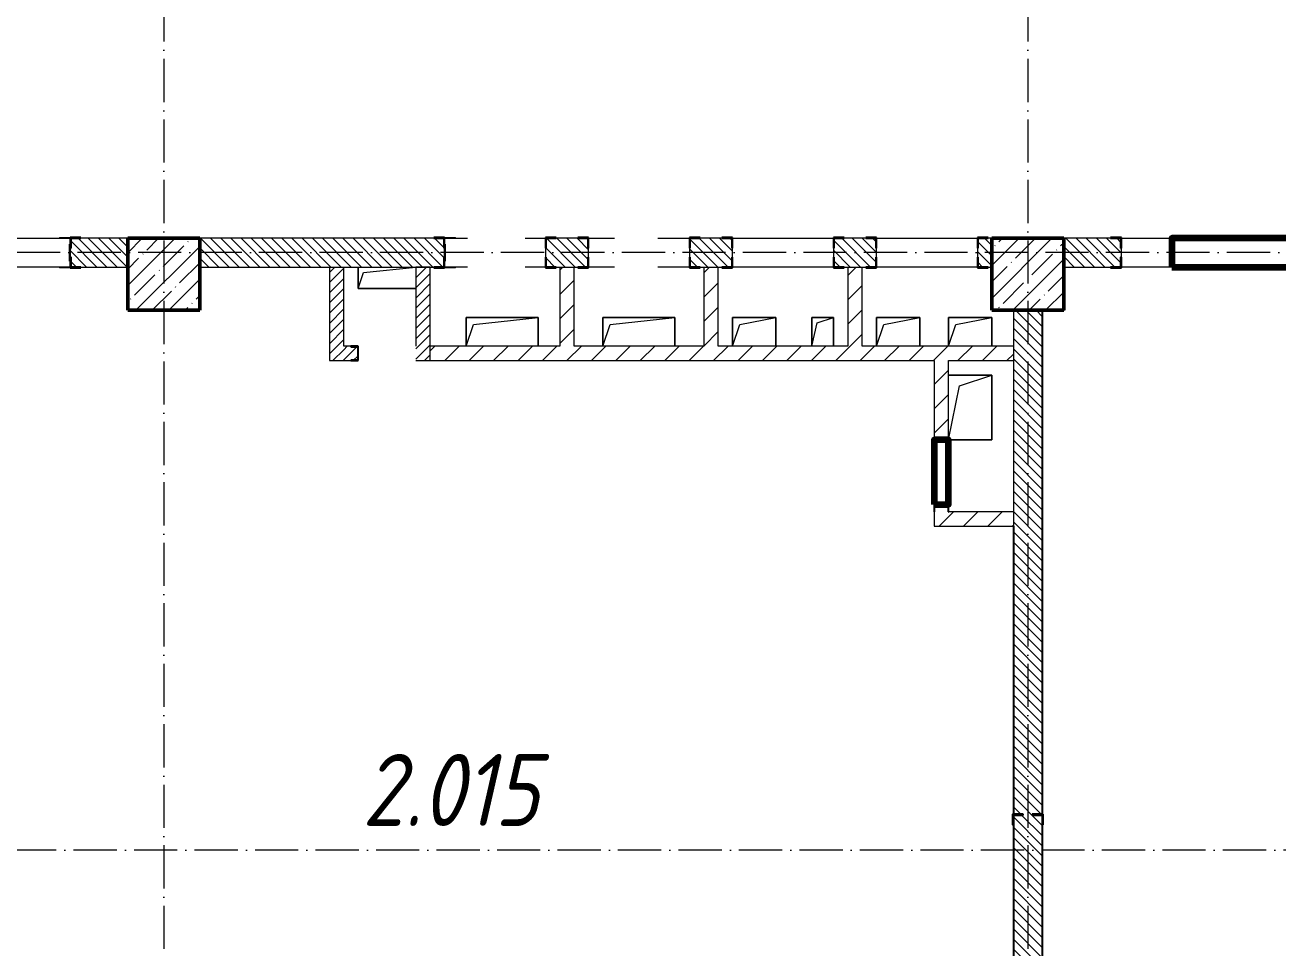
# Model space of a CAD drawing. Header units: millimetres. Extents: x -356862 to 418287, y 0 to 839748.
# Drawn here: x 31945 to 40646, y 517268 to 523678 of the extents above; entities that cross this region are included whole.
import ezdxf

# ---------------------------------------------------------------- set-up
doc = ezdxf.new("R2010")
doc.units = ezdxf.units.MM
doc.linetypes.add('50_200_ШТРИХ_1Т_ш5_п1_п1_', pattern=[700, 500, -100, 0, -100])
for name, color, linetype, lineweight in [('9.7) Заделка 956 шт', 6, 'Continuous', 158), ('A-FLOR-____-OTLN', 7, 'Continuous', 9), ('A-GENM-____-MCUT', 7, 'Continuous', 25), ('A-GENM-____-OTLN', 7, 'Continuous', 9), ('A-GENM-____-OTLN-1', 7, 'Continuous', 25), ('A-WALL-____-MCUT', 7, 'Continuous', 13), ('A-WALL-____-PATT-1', 7, 'Continuous', 9), ('A-WALL-FNSH-MCUT-1', 7, 'Continuous', 9), ('I-WALL-____-OTLN', 7, 'Continuous', 9), ('S-COLS-____-MCUT', 7, 'Continuous', 50), ('S-COLS-____-OTLN', 7, 'Continuous', 9), ('S-GRID-____-OTLN-1', 7, '50_200_ШТРИХ_1Т_ш5_п1_п1_', 9), ('Марки помещений', 7, 'Continuous', 9)]:
    doc.layers.add(name, color=color, linetype=linetype, lineweight=lineweight)
doc.styles.add('ISOCPEUR_I_2', font='isocpeui.ttf', dxfattribs={"width": 0.85, "height": 2.3})
pattern_1 = [(135, (-15591.663, 459015.94), (-35.35534, -35.35534), [])]
pattern_2 = [(45, (-15591.66, 459015.94), (-84.85281, 84.85281), [])]
pattern_3 = [(45, (-15591.663, 459015.94), (-35.35534, 35.35534), [])]

# ---------------------------------------------------------------- blocks, each defined once
blk = doc.blocks.new('BSC_Колонна _Прямоугольная - 500х500-V18-АР1_План отверстий 2 этажа в осях 1-64_Ю-ЯЯ')
at = {"layer": 'S-COLS-____-OTLN'}
h = blk.add_hatch(dxfattribs=at)
h.set_pattern_fill('FP_27', color=256, style=0, pattern_type=2)
h.set_pattern_definition([(45, (-54500, -62931.04), (-114.04925, 114.04925), []), (45, (-54385.95, -62931.04), (-114.04925, 114.04925), [201.613, -40.323, 3.353, -36.97])])
h.paths.add_polyline_path([(-250, -250), (250, -250), (250, 250), (-250, 250)], flags=0)
at = {"layer": 'S-COLS-____-MCUT'}
for p, q in [((250, 250), (-250, 250)), ((-250, 250), (-250, -250)), ((250, -250), (250, 250)), ((-250, -250), (250, -250))]:
    blk.add_line(p, q, dxfattribs=at)
blk = doc.blocks.new('BSC_Колонна _Прямоугольная - 500х500-V46-АР1_План отверстий 2 этажа в осях 1-64_Ю-ЯЯ')
at = {"layer": 'S-COLS-____-OTLN'}
h = blk.add_hatch(dxfattribs=at)
h.set_pattern_fill('FP_56', color=256, style=0, pattern_type=2)
h.set_pattern_definition([(45, (-48500, -62931.04), (-114.04925, 114.04925), []), (45, (-48385.95, -62931.04), (-114.04925, 114.04925), [201.613, -40.323, 3.353, -36.97])])
h.paths.add_polyline_path([(-250, -250), (250, -250), (250, 250), (-250, 250)], flags=0)
at = {"layer": 'S-COLS-____-MCUT'}
for p, q in [((250, 250), (-250, 250)), ((-250, 250), (-250, -250)), ((250, -250), (250, 250)), ((-250, -250), (250, -250))]:
    blk.add_line(p, q, dxfattribs=at)
blk = doc.blocks.new('154_Стойка_СКБ_Уголок - СМ-2180_200-28268025-АР1_План отверстий 2 этажа в осях 1-64_Ю-ЯЯ')
at = {"layer": 'A-GENM-____-MCUT'}
for p, q in [((125, 156), (125, 81)), ((200, 156), (125, 156)), ((131, 81), (131, 150)), ((131, 150), (200, 150)), ((200, 150), (200, 156)), ((125, 81), (131, 81)), ((131, 19), (125, 19)), ((125, 19), (125, -56)), ((131, -50), (131, 19)), ((125, -56), (200, -56)), ((200, -50), (131, -50)), ((200, -56), (200, -50))]:
    blk.add_line(p, q, dxfattribs=at)
blk = doc.blocks.new('Стойка_Влож_Полоса боковая - Полоса-28213942-АР1_План отверстий 2 этажа в осях 1-64_Ю-ЯЯ')
at = {"layer": 'A-GENM-____-OTLN'}
for p, q in [((-5, 60), (0, 60)), ((-5, -60), (-5, 60)), ((0, -60), (-5, -60))]:
    blk.add_line(p, q, dxfattribs=at)
blk = doc.blocks.new('Стойка_Влож_Уголок_Опорный - Уголок-28213941-АР1_План отверстий 2 этажа в осях 1-64_Ю-ЯЯ')
at = {"layer": 'A-GENM-____-OTLN'}
for p, q in [((-212, -6), (-212, 0)), ((0, 0), (0, -6)), ((-212, -75), (-212, -6)), ((-212, -6), (-206, -6)), ((-212, -75), (-206, -75)), ((-6, -6), (0, -6)), ((-6, -75), (0, -75)), ((0, -6), (0, -75))]:
    blk.add_line(p, q, dxfattribs=at)
blk = doc.blocks.new('Фахверк_СКБ_Уголок - 200_3960_зеркало-28268689-АР1_План отверстий 2 этажа в осях 1-64_Ю-ЯЯ')
at = {"layer": 'A-GENM-____-MCUT'}
for p, q in [((200, 156), (125, 156)), ((125, 156), (125, 81)), ((131, 81), (131, 150)), ((131, 150), (200, 150)), ((200, 150), (200, 156)), ((125, 81), (131, 81)), ((131, 19), (125, 19)), ((125, 19), (125, -56)), ((131, -50), (131, 19)), ((125, -56), (200, -56)), ((200, -50), (131, -50)), ((200, -56), (200, -50))]:
    blk.add_line(p, q, dxfattribs=at)
blk = doc.blocks.new('Фахверк_СКБ_Уголок - 200_3960-28268576-АР1_План отверстий 2 этажа в осях 1-64_Ю-ЯЯ')
at = {"layer": 'A-GENM-____-MCUT'}
for p, q in [((200, 156), (125, 156)), ((125, 156), (125, 81)), ((131, 81), (131, 150)), ((131, 150), (200, 150)), ((200, 150), (200, 156)), ((125, 81), (131, 81)), ((131, 19), (125, 19)), ((125, 19), (125, -56)), ((131, -50), (131, 19)), ((125, -56), (200, -56)), ((200, -50), (131, -50)), ((200, -56), (200, -50))]:
    blk.add_line(p, q, dxfattribs=at)
blk = doc.blocks.new('154_Стойка_СКБ_Уголок - СМ-2480_200-28346303-АР1_План отверстий 2 этажа в осях 1-64_Ю-ЯЯ')
at = {"layer": 'A-GENM-____-MCUT'}
for p, q in [((125, 156), (125, 81)), ((200, 156), (125, 156)), ((131, 81), (131, 150)), ((131, 150), (200, 150)), ((200, 150), (200, 156)), ((125, 81), (131, 81)), ((131, 19), (125, 19)), ((125, 19), (125, -56)), ((131, -50), (131, 19)), ((125, -56), (200, -56)), ((200, -50), (131, -50)), ((200, -56), (200, -50))]:
    blk.add_line(p, q, dxfattribs=at)
blk = doc.blocks.new('Стойка_Влож_Полоса боковая - Полоса-V150-АР1_План отверстий 2 этажа в осях 1-64_Ю-ЯЯ')
at = {"layer": 'A-GENM-____-OTLN'}
for p, q in [((-5, 60), (0, 60)), ((-5, -60), (-5, 60)), ((0, 31), (0, -31)), ((0, -60), (-5, -60))]:
    blk.add_line(p, q, dxfattribs=at)
blk = doc.blocks.new('Фахверк_СКБ_Уголок - 200_3550-28267367-АР1_План отверстий 2 этажа в осях 1-64_Ю-ЯЯ')
at = {"layer": 'A-GENM-____-MCUT'}
for p, q in [((200, 156), (125, 156)), ((125, 156), (125, 81)), ((131, 81), (131, 150)), ((131, 150), (200, 150)), ((200, 150), (200, 156)), ((125, 81), (131, 81)), ((131, 19), (125, 19)), ((125, 19), (125, -56)), ((131, -50), (131, 19)), ((125, -56), (200, -56)), ((200, -50), (131, -50)), ((200, -56), (200, -50))]:
    blk.add_line(p, q, dxfattribs=at)
blk = doc.blocks.new('154_Фахверк_СКБ_Швеллер - Тип_100_3960-28331862-АР1_План отверстий 2 этажа в осях 1-64_Ю-ЯЯ')
at = {"layer": 'A-GENM-____-MCUT'}
for p, q in [((175, 50), (125, 50)), ((125, 50), (125, -50)), ((128, 47), (175, 47)), ((128, -47), (128, 47)), ((175, 47), (175, 50)), ((125, -50), (175, -50)), ((175, -47), (128, -47)), ((175, -50), (175, -47))]:
    blk.add_line(p, q, dxfattribs=at)
blk = doc.blocks.new('AR_Отверстие прямоугольное _в плите_ - AR_Отверстие прямоугольное _в плите_-V152-АР1_План отверстий 2 этажа в осях 1-64_Ю-ЯЯ')
at = {"layer": 'A-GENM-____-OTLN'}
for p, q in [((250, 100), (-250, 100)), ((-250, 100), (-250, -100)), ((-200, 50), (250, 100)), ((250, -100), (250, 100)), ((-250, -100), (-200, 50))]:
    blk.add_line(p, q, dxfattribs=at)
blk = doc.blocks.new('AR_Отверстие прямоугольное _в плите_ - AR_Отверстие прямоугольное _в плите_-30423629-АР1_План отверстий 2 этажа в осях 1-64_Ю-ЯЯ')
at = {"layer": 'A-GENM-____-OTLN'}
for p, q in [((150, 100), (-150, 100)), ((-150, 100), (-150, -100)), ((-100, 50), (150, 100)), ((150, -100), (150, 100)), ((-150, -100), (-100, 50))]:
    blk.add_line(p, q, dxfattribs=at)
blk = doc.blocks.new('AR_Отверстие прямоугольное _в плите_ - AR_Отверстие прямоугольное _в плите_-30423631-АР1_План отверстий 2 этажа в осях 1-64_Ю-ЯЯ')
at = {"layer": 'A-GENM-____-OTLN'}
for p, q in [((75, 100), (-75, 100)), ((-75, 100), (-75, -100)), ((-37.5, 62.5), (75, 100)), ((75, -100), (75, 100)), ((-75, -100), (-37.5, 62.5))]:
    blk.add_line(p, q, dxfattribs=at)
blk = doc.blocks.new('AR_Отверстие прямоугольное _в плите_ - AR_Отверстие прямоугольное _в плите_-V154-АР1_План отверстий 2 этажа в осях 1-64_Ю-ЯЯ')
at = {"layer": 'A-GENM-____-OTLN'}
for p, q in [((-200, 75), (-200, -75)), ((-200, -75), (-162.5, 37.5)), ((-162.5, 37.5), (200, 75)), ((-200, -75), (200, -75))]:
    blk.add_line(p, q, dxfattribs=at)
blk = doc.blocks.new('AR_Отверстие прямоугольное _в плите_ - AR_Отверстие прямоугольное _в плите_-30552603-АР1_План отверстий 2 этажа в осях 1-64_Ю-ЯЯ')
at = {"layer": 'A-GENM-____-OTLN'}
for p, q in [((150, 225), (-150, 225)), ((-75, 150), (150, 225)), ((150, -225), (150, 225)), ((-150, -225), (-75, 150)), ((-150, -225), (150, -225))]:
    blk.add_line(p, q, dxfattribs=at)
blk = doc.blocks.new('154_Фахверк_СКБ_Швеллер - Тип_100_3960_зеркало-36793856-АР1_План отверстий 2 этажа в осях 1-64_Ю-ЯЯ')
at = {"layer": 'A-GENM-____-MCUT'}
for p, q in [((175, 50), (125, 50)), ((125, 50), (125, -50)), ((128, 47), (175, 47)), ((128, -47), (128, 47)), ((175, 47), (175, 50)), ((125, -50), (175, -50)), ((175, -47), (128, -47)), ((175, -50), (175, -47))]:
    blk.add_line(p, q, dxfattribs=at)
blk = doc.blocks.new('2этаж')
at = {"layer": 'S-GRID-____-OTLN-1', "color": 251, "ltscale": 0.6, "true_color": 0x636466}
for p, q in [((32908.3, 549908.8), (32908.3, 511907.5)), ((38908.3, 549908.8), (38908.3, 511907.5)), ((88482.7, 522097), (-20260.4, 522097)), ((59888.4, 517947), (-20260.4, 517947))]:
    blk.add_line(p, q, dxfattribs=at)

msp = doc.modelspace()

# ---------------------------------------------------------------- hatches: boundary and pattern name
at = {"layer": 'A-WALL-____-PATT-1'}
h = msp.add_hatch(dxfattribs=at)
h.set_pattern_fill('FP_6', color=256, style=0, pattern_type=2)
h.set_pattern_definition(pattern_1)
h.paths.add_polyline_path([(32264.3366, 521996.983), (32658.3366, 521996.983), (32658.3366, 522196.983), (32264.3366, 522196.983), (32264.3366, 522127.983), (32258.3366, 522127.983), (32258.3366, 522065.983), (32264.3366, 522065.983), (32264.3366, 522036.983)], flags=0)
h.paths.add_polyline_path([(30158.3366, 521996.983), (30552.3366, 521996.983), (30552.3366, 522065.983), (30558.3366, 522065.983), (30558.3366, 522127.983), (30552.3366, 522127.983), (30552.3366, 522196.983), (30158.3366, 522196.983)], flags=0)
h = msp.add_hatch(dxfattribs=at)
h.set_pattern_fill('FP_6', color=256, style=0, pattern_type=2)
h.set_pattern_definition(pattern_1)
h.paths.add_polyline_path([(38633.3366, 521996.983), (38658.3366, 521996.983), (38658.3366, 522196.983), (38564.3366, 522196.983), (38564.3366, 522127.983), (38558.3366, 522127.983), (38558.3366, 522065.983), (38564.3366, 522065.983), (38564.3366, 521996.983)], flags=0)
h.paths.add_polyline_path([(36564.3366, 521996.983), (36852.3366, 521996.983), (36852.3366, 522065.983), (36858.3366, 522065.983), (36858.3366, 522127.983), (36852.3366, 522127.983), (36852.3366, 522196.983), (36564.3366, 522196.983), (36564.3366, 522127.983), (36558.3366, 522127.983), (36558.3366, 522065.983), (36564.3366, 522065.983)], flags=0)
h.paths.add_polyline_path([(37564.3366, 521996.983), (37852.3366, 521996.983), (37852.3366, 522065.983), (37858.3366, 522065.983), (37858.3366, 522127.983), (37852.3366, 522127.983), (37852.3366, 522196.983), (37564.3366, 522196.983), (37564.3366, 522127.983), (37558.3366, 522127.983), (37558.3366, 522065.983), (37564.3366, 522065.983), (37564.3366, 522000.983)], flags=0)
h.paths.add_polyline_path([(35633.3366, 521996.983), (35852.3366, 521996.983), (35852.3366, 522065.983), (35858.3366, 522065.983), (35858.3366, 522127.983), (35852.3366, 522127.983), (35852.3366, 522196.983), (35564.3366, 522196.983), (35564.3366, 522127.983), (35558.3366, 522127.983), (35558.3366, 522065.983), (35564.3366, 522065.983), (35564.3366, 521996.983)], flags=0)
h.paths.add_polyline_path([(34783.3366, 521996.983), (34852.3366, 521996.983), (34852.3366, 522065.983), (34858.3366, 522065.983), (34858.3366, 522127.983), (34852.3366, 522127.983), (34852.3366, 522196.983), (33158.3366, 522196.983), (33158.3366, 521996.983), (34766.9245, 521996.983)], flags=0)
h = msp.add_hatch(dxfattribs=at)
h.set_pattern_fill('FP_6', color=256, style=0, pattern_type=2)
h.set_pattern_definition(pattern_1)
h.paths.add_polyline_path([(41264.3366, 521996.983), (41658.3366, 521996.983), (41658.3366, 522196.983), (41264.3366, 522196.983), (41264.3366, 522127.983), (41258.3366, 522127.983), (41258.3366, 522065.983), (41264.3366, 522065.983), (41264.3366, 522036.983)], flags=0)
h.paths.add_polyline_path([(39158.3366, 521996.983), (39552.3366, 521996.983), (39552.3366, 522065.983), (39558.3366, 522065.983), (39558.3366, 522127.983), (39552.3366, 522127.983), (39552.3366, 522196.983), (39158.3366, 522196.983)], flags=0)
h = msp.add_hatch(dxfattribs=at)
h.set_pattern_fill('FP_5', color=256, style=0, pattern_type=2)
h.set_pattern_definition(pattern_3)
h.paths.add_polyline_path([(34158.3366, 521346.983), (34158.3366, 521996.983), (34058.3366, 521996.983), (34058.3366, 521346.983)], flags=0)
h = msp.add_hatch(dxfattribs=at)
h.set_pattern_fill('FP_5', color=256, style=0, pattern_type=2)
h.set_pattern_definition(pattern_3)
h.paths.add_polyline_path([(34758.3366, 521346.983), (34758.3366, 521996.983), (34658.3366, 521996.983), (34658.3366, 521346.983)], flags=0)
h = msp.add_hatch(dxfattribs=at)
h.set_pattern_fill('FP_4', color=256, style=0, pattern_type=2)
h.set_pattern_definition(pattern_2)
h.paths.add_polyline_path([(35758.3366, 521446.983), (35758.3366, 521996.983), (35658.3366, 521996.983), (35658.3366, 521446.983)], flags=0)
h = msp.add_hatch(dxfattribs=at)
h.set_pattern_fill('FP_4', color=256, style=0, pattern_type=2)
h.set_pattern_definition(pattern_2)
h.paths.add_polyline_path([(36758.3366, 521446.983), (36758.3366, 521996.983), (36658.3366, 521996.983), (36658.3366, 521446.983)], flags=0)
h = msp.add_hatch(dxfattribs=at)
h.set_pattern_fill('FP_4', color=256, style=0, pattern_type=2)
h.set_pattern_definition(pattern_2)
h.paths.add_polyline_path([(37758.3366, 521446.983), (37758.3366, 521996.983), (37658.3366, 521996.983), (37658.3366, 521446.983)], flags=0)
h = msp.add_hatch(dxfattribs=at)
h.set_pattern_fill('FP_6', color=256, style=0, pattern_type=2)
h.set_pattern_definition(pattern_1)
h.paths.add_polyline_path([(39008.3366, 514696.983), (39008.3366, 518190.983), (38939.3366, 518190.983), (38939.3366, 518196.983), (39008.3366, 518196.983), (39008.3366, 521696.983), (38808.3366, 521696.983), (38808.3366, 518196.983), (38877.3366, 518196.983), (38877.3366, 518190.983), (38808.3366, 518190.983), (38808.3366, 514696.983)], flags=0)
h = msp.add_hatch(dxfattribs=at)
h.set_pattern_fill('FP_5', color=256, style=0, pattern_type=2)
h.set_pattern_definition(pattern_3)
h.paths.add_polyline_path([(34208.3366, 521346.983), (34208.3366, 521349.983), (34255.3366, 521349.983), (34255.3366, 521443.983), (34208.3366, 521443.983), (34208.3366, 521446.983), (34158.3366, 521446.983), (34158.3366, 521346.983)], flags=0)
h = msp.add_hatch(dxfattribs=at)
h.set_pattern_fill('FP_4', color=256, style=0, pattern_type=2)
h.set_pattern_definition(pattern_2)
h.paths.add_polyline_path([(38358.3366, 521346.983), (38808.3366, 521346.983), (38808.3366, 521446.983), (34758.3366, 521446.983), (34758.3366, 521346.983), (38301.9259, 521346.983)], flags=0)
h = msp.add_hatch(dxfattribs=at)
h.set_pattern_fill('FP_4', color=256, style=0, pattern_type=2)
h.set_pattern_definition(pattern_2)
h.paths.add_polyline_path([(38355.3366, 520296.983), (38355.3366, 520343.983), (38261.3366, 520343.983), (38261.3366, 520296.983), (38308.3366, 520296.983)], flags=0)
h.paths.add_polyline_path([(38258.3366, 520796.983), (38358.3366, 520796.983), (38358.3366, 521346.983), (38258.3366, 521346.983), (38258.3366, 521083.7699)], flags=0)
h = msp.add_hatch(dxfattribs=at)
h.set_pattern_fill('FP_4', color=256, style=0, pattern_type=2)
h.set_pattern_definition(pattern_2)
h.paths.add_polyline_path([(38355.3366, 520196.983), (38808.3366, 520196.983), (38808.3366, 520296.983), (38258.3366, 520296.983), (38258.3366, 520196.983), (38261.3366, 520196.983)], flags=0)

# ---------------------------------------------------------------- linework, layer by layer
for points in [[(39158.3366, 521996.983), (39158.3366, 521696.983), (39008.3366, 521696.983), (39008.3366, 514696.983), (39158.3366, 514696.983)], [(38808.3366, 520196.983), (38808.3366, 514696.983)]]:
    msp.add_lwpolyline(points)
at = {"layer": '9.7) Заделка 956 шт'}
for points in [[(39908.3366, 521996.983), (40758.3366, 521996.983), (40758.3366, 522196.983), (39908.3366, 522196.983)], [(38258.3366, 520346.983), (38358.3366, 520346.983), (38358.3366, 520796.983), (38258.3366, 520796.983)]]:
    msp.add_lwpolyline(points, close=True, dxfattribs=at)
at = {"layer": 'A-FLOR-____-OTLN'}
for p, q in [((34258.3366, 521846.983), (34258.3366, 521996.983)), ((34658.3366, 521846.983), (34258.3366, 521846.983)), ((35008.3366, 521646.983), (35508.3366, 521646.983)), ((35008.3366, 521446.983), (35008.3366, 521646.983)), ((35508.3366, 521646.983), (35508.3366, 521446.983)), ((35958.3366, 521646.983), (36458.3366, 521646.983)), ((35958.3366, 521446.983), (35958.3366, 521646.983)), ((36458.3366, 521646.983), (36458.3366, 521446.983)), ((36858.3366, 521646.983), (37158.3366, 521646.983)), ((36858.3366, 521446.983), (36858.3366, 521646.983)), ((37158.3366, 521646.983), (37158.3366, 521446.983)), ((37408.3366, 521646.983), (37558.3366, 521646.983)), ((37408.3366, 521446.983), (37408.3366, 521646.983)), ((37558.3366, 521646.983), (37558.3366, 521446.983)), ((37858.3366, 521646.983), (38158.3366, 521646.983)), ((37858.3366, 521446.983), (37858.3366, 521646.983)), ((38158.3366, 521646.983), (38158.3366, 521446.983)), ((38358.3366, 521646.983), (38658.3366, 521646.983)), ((38358.3366, 521446.983), (38358.3366, 521646.983)), ((38658.3366, 521646.983), (38658.3366, 521446.983)), ((38358.3366, 521246.983), (38658.3366, 521246.983)), ((38658.3366, 521246.983), (38658.3366, 520796.983)), ((38658.3366, 520796.983), (38358.3366, 520796.983))]:
    msp.add_line(p, q, dxfattribs=at)
at = {"layer": 'A-WALL-____-MCUT'}
for p, q in [((32658.3366, 522196.983), (32333.3366, 522196.983)), ((34783.3366, 522196.983), (33158.3366, 522196.983)), ((34858.3366, 522065.983), (34858.3366, 522127.983)), ((35558.3366, 522127.983), (35558.3366, 522065.983)), ((35783.3366, 522196.983), (35633.3366, 522196.983)), ((35858.3366, 522065.983), (35858.3366, 522127.983)), ((36558.3366, 522127.983), (36558.3366, 522065.983)), ((36783.3366, 522196.983), (36633.3366, 522196.983)), ((36858.3366, 522065.983), (36858.3366, 522127.983)), ((37558.3366, 522127.983), (37558.3366, 522065.983)), ((37783.3366, 522196.983), (37633.3366, 522196.983)), ((37858.3366, 522065.983), (37858.3366, 522127.983)), ((38558.3366, 522127.983), (38558.3366, 522065.983)), ((38658.3366, 522196.983), (38633.3366, 522196.983)), ((39483.3366, 522196.983), (39158.3366, 522196.983)), ((39558.3366, 522065.983), (39558.3366, 522127.983)), ((32333.3366, 521996.983), (32658.3366, 521996.983)), ((33158.3366, 521996.983), (34783.3366, 521996.983)), ((35633.3366, 521996.983), (35783.3366, 521996.983)), ((36633.3366, 521996.983), (36783.3366, 521996.983)), ((37633.3366, 521996.983), (37783.3366, 521996.983)), ((38633.3366, 521996.983), (38658.3366, 521996.983)), ((39158.3366, 521996.983), (39483.3366, 521996.983)), ((38808.3366, 521696.983), (38808.3366, 518196.983)), ((39008.3366, 518196.983), (39008.3366, 521696.983)), ((38808.3366, 518121.983), (38808.3366, 514696.983)), ((39008.3366, 514696.983), (39008.3366, 518121.983))]:
    msp.add_line(p, q, dxfattribs=at)
at = {"layer": 'A-WALL-FNSH-MCUT-1'}
for p, q in [((34058.3366, 521996.983), (34058.3366, 521346.983)), ((34158.3366, 521446.983), (34158.3366, 521996.983)), ((34758.3366, 521996.983), (34658.3366, 521996.983)), ((34658.3366, 521996.983), (34658.3366, 521446.983)), ((34758.3366, 521346.983), (34758.3366, 521996.983)), ((35658.3366, 521996.983), (35658.3366, 521446.983)), ((35758.3366, 521446.983), (35758.3366, 521996.983)), ((36658.3366, 521996.983), (36658.3366, 521446.983)), ((36758.3366, 521446.983), (36758.3366, 521996.983)), ((37658.3366, 521996.983), (37658.3366, 521446.983)), ((37758.3366, 521446.983), (37758.3366, 521996.983)), ((34208.3366, 521446.983), (34158.3366, 521446.983)), ((35658.3366, 521446.983), (34758.3366, 521446.983)), ((36658.3366, 521446.983), (35758.3366, 521446.983)), ((37658.3366, 521446.983), (36758.3366, 521446.983)), ((38808.3366, 521446.983), (37758.3366, 521446.983)), ((34058.3366, 521346.983), (34208.3366, 521346.983)), ((34658.3366, 521346.983), (38258.3366, 521346.983)), ((38258.3366, 521346.983), (38258.3366, 520796.983)), ((38358.3366, 520796.983), (38358.3366, 521346.983)), ((38358.3366, 521346.983), (38808.3366, 521346.983)), ((38258.3366, 520296.983), (38258.3366, 520196.983)), ((38808.3366, 520296.983), (38358.3366, 520296.983)), ((38258.3366, 520196.983), (38808.3366, 520196.983))]:
    msp.add_line(p, q, dxfattribs=at)
at = {"layer": 'I-WALL-____-OTLN'}
for p, q in [((31843.3366, 522196.983), (32258.3366, 522196.983)), ((34858.3366, 522196.983), (35018.3366, 522196.983)), ((35418.3366, 522196.983), (35558.3366, 522196.983)), ((35858.3366, 522196.983), (36038.3366, 522196.983)), ((36338.3366, 522196.983), (36558.3366, 522196.983)), ((36858.3366, 522196.983), (37558.3366, 522196.983)), ((37858.3366, 522196.983), (38558.3366, 522196.983)), ((39558.3366, 522196.983), (39908.3366, 522196.983)), ((32258.3366, 521996.983), (31843.3366, 521996.983)), ((35018.3366, 521996.983), (34858.3366, 521996.983)), ((35558.3366, 521996.983), (35418.3366, 521996.983)), ((36038.3366, 521996.983), (35858.3366, 521996.983)), ((36558.3366, 521996.983), (36338.3366, 521996.983)), ((37558.3366, 521996.983), (36858.3366, 521996.983)), ((38558.3366, 521996.983), (37858.3366, 521996.983)), ((39908.3366, 521996.983), (39558.3366, 521996.983))]:
    msp.add_line(p, q, dxfattribs=at)
at = {"layer": 'S-GRID-____-OTLN-1', "color": 251, "ltscale": 0.6, "true_color": 0x636466}
for p, q in [((32908.3366, 549908.7924), (32908.3366, 511907.5288)), ((32908.3366, 549908.7924), (32908.3366, 511907.5288)), ((38908.3366, 549908.7924), (38908.3366, 511907.5288)), ((38908.3366, 549908.7924), (38908.3366, 511907.5288)), ((88482.7432, 522096.983), (-20260.4336, 522096.983)), ((88482.7432, 522096.983), (-20260.4336, 522096.983)), ((59888.3771, 517946.983), (-20260.4336, 517946.983)), ((59888.3771, 517946.983), (-20260.4336, 517946.983))]:
    msp.add_line(p, q, dxfattribs=at)

# ---------------------------------------------------------------- block references
at = {"color": 18, "true_color": 0x000000}
msp.add_blockref('2этаж', (0, 0), dxfattribs=at)
at = {"layer": 'A-GENM-____-OTLN'}
for name, p, rotation in [('Стойка_Влож_Уголок_Опорный - Уголок-28213941-АР1_План отверстий 2 этажа в осях 1-64_Ю-ЯЯ', (32258.3366, 521990.983), 269.9999999999995), ('Стойка_Влож_Уголок_Опорный - Уголок-28213941-АР1_План отверстий 2 этажа в осях 1-64_Ю-ЯЯ', (34858.3366, 522202.983), 89.99999999999955), ('Стойка_Влож_Полоса боковая - Полоса-28213942-АР1_План отверстий 2 этажа в осях 1-64_Ю-ЯЯ', (34858.3366, 522096.983), 180)]:
    msp.add_blockref(name, p, dxfattribs=dict(at, rotation=rotation))
for name, p in [('Стойка_Влож_Полоса боковая - Полоса-V150-АР1_План отверстий 2 этажа в осях 1-64_Ю-ЯЯ', (32258.3366, 522096.983)), ('AR_Отверстие прямоугольное _в плите_ - AR_Отверстие прямоугольное _в плите_-V154-АР1_План отверстий 2 этажа в осях 1-64_Ю-ЯЯ', (34458.3366, 521921.983)), ('AR_Отверстие прямоугольное _в плите_ - AR_Отверстие прямоугольное _в плите_-V152-АР1_План отверстий 2 этажа в осях 1-64_Ю-ЯЯ', (35258.3366, 521546.983)), ('AR_Отверстие прямоугольное _в плите_ - AR_Отверстие прямоугольное _в плите_-V152-АР1_План отверстий 2 этажа в осях 1-64_Ю-ЯЯ', (36208.3366, 521546.983)), ('AR_Отверстие прямоугольное _в плите_ - AR_Отверстие прямоугольное _в плите_-30423629-АР1_План отверстий 2 этажа в осях 1-64_Ю-ЯЯ', (37008.3366, 521546.983)), ('AR_Отверстие прямоугольное _в плите_ - AR_Отверстие прямоугольное _в плите_-30423631-АР1_План отверстий 2 этажа в осях 1-64_Ю-ЯЯ', (37483.3366, 521546.983)), ('AR_Отверстие прямоугольное _в плите_ - AR_Отверстие прямоугольное _в плите_-30423629-АР1_План отверстий 2 этажа в осях 1-64_Ю-ЯЯ', (38008.3366, 521546.983)), ('AR_Отверстие прямоугольное _в плите_ - AR_Отверстие прямоугольное _в плите_-30423629-АР1_План отверстий 2 этажа в осях 1-64_Ю-ЯЯ', (38508.3366, 521546.983)), ('AR_Отверстие прямоугольное _в плите_ - AR_Отверстие прямоугольное _в плите_-30552603-АР1_План отверстий 2 этажа в осях 1-64_Ю-ЯЯ', (38508.3366, 521021.983))]:
    msp.add_blockref(name, p, dxfattribs=at)
at = {"layer": 'A-GENM-____-OTLN-1'}
for name, p in [('154_Стойка_СКБ_Уголок - СМ-2480_200-28346303-АР1_План отверстий 2 этажа в осях 1-64_Ю-ЯЯ', (32133.3366, 522046.983)), ('Фахверк_СКБ_Уголок - 200_3960_зеркало-28268689-АР1_План отверстий 2 этажа в осях 1-64_Ю-ЯЯ', (35433.3366, 522046.983)), ('Фахверк_СКБ_Уголок - 200_3960_зеркало-28268689-АР1_План отверстий 2 этажа в осях 1-64_Ю-ЯЯ', (36433.3366, 522046.983)), ('Фахверк_СКБ_Уголок - 200_3960_зеркало-28268689-АР1_План отверстий 2 этажа в осях 1-64_Ю-ЯЯ', (37433.3366, 522046.983)), ('Фахверк_СКБ_Уголок - 200_3960_зеркало-28268689-АР1_План отверстий 2 этажа в осях 1-64_Ю-ЯЯ', (38433.3366, 522046.983))]:
    msp.add_blockref(name, p, dxfattribs=at)
for name, p, rotation in [('154_Стойка_СКБ_Уголок - СМ-2180_200-28268025-АР1_План отверстий 2 этажа в осях 1-64_Ю-ЯЯ', (34983.3366, 522146.983), 180), ('Фахверк_СКБ_Уголок - 200_3960-28268576-АР1_План отверстий 2 этажа в осях 1-64_Ю-ЯЯ', (35983.3366, 522146.983), 180), ('Фахверк_СКБ_Уголок - 200_3960-28268576-АР1_План отверстий 2 этажа в осях 1-64_Ю-ЯЯ', (36983.3366, 522146.983), 180), ('Фахверк_СКБ_Уголок - 200_3960-28268576-АР1_План отверстий 2 этажа в осях 1-64_Ю-ЯЯ', (37983.3366, 522146.983), 180), ('Фахверк_СКБ_Уголок - 200_3960-28268576-АР1_План отверстий 2 этажа в осях 1-64_Ю-ЯЯ', (39683.3366, 522146.983), 180), ('154_Фахверк_СКБ_Швеллер - Тип_100_3960-28331862-АР1_План отверстий 2 этажа в осях 1-64_Ю-ЯЯ', (34383.3366, 521396.983), 180), ('154_Фахверк_СКБ_Швеллер - Тип_100_3960_зеркало-36793856-АР1_План отверстий 2 этажа в осях 1-64_Ю-ЯЯ', (38308.3366, 520471.983), 270), ('Фахверк_СКБ_Уголок - 200_3550-28267367-АР1_План отверстий 2 этажа в осях 1-64_Ю-ЯЯ', (38858.3366, 518321.983), 270.0000000000001)]:
    msp.add_blockref(name, p, dxfattribs=dict(at, rotation=rotation))
at = {"layer": 'S-COLS-____-OTLN'}
for name, p in [('BSC_Колонна _Прямоугольная - 500х500-V46-АР1_План отверстий 2 этажа в осях 1-64_Ю-ЯЯ', (32908.3366, 521946.983)), ('BSC_Колонна _Прямоугольная - 500х500-V18-АР1_План отверстий 2 этажа в осях 1-64_Ю-ЯЯ', (38908.3366, 521946.983))]:
    msp.add_blockref(name, p, dxfattribs=at)

# ---------------------------------------------------------------- texts
at = {"layer": 'Марки помещений', "insert": (34285.5491, 518615.0286), "char_height": 500, "width": 737.5525, "attachment_point": 1, "style": 'ISOCPEUR_I_2'}
msp.add_mtext('2.015', dxfattribs=at)

doc.saveas('drawing.dxf')
